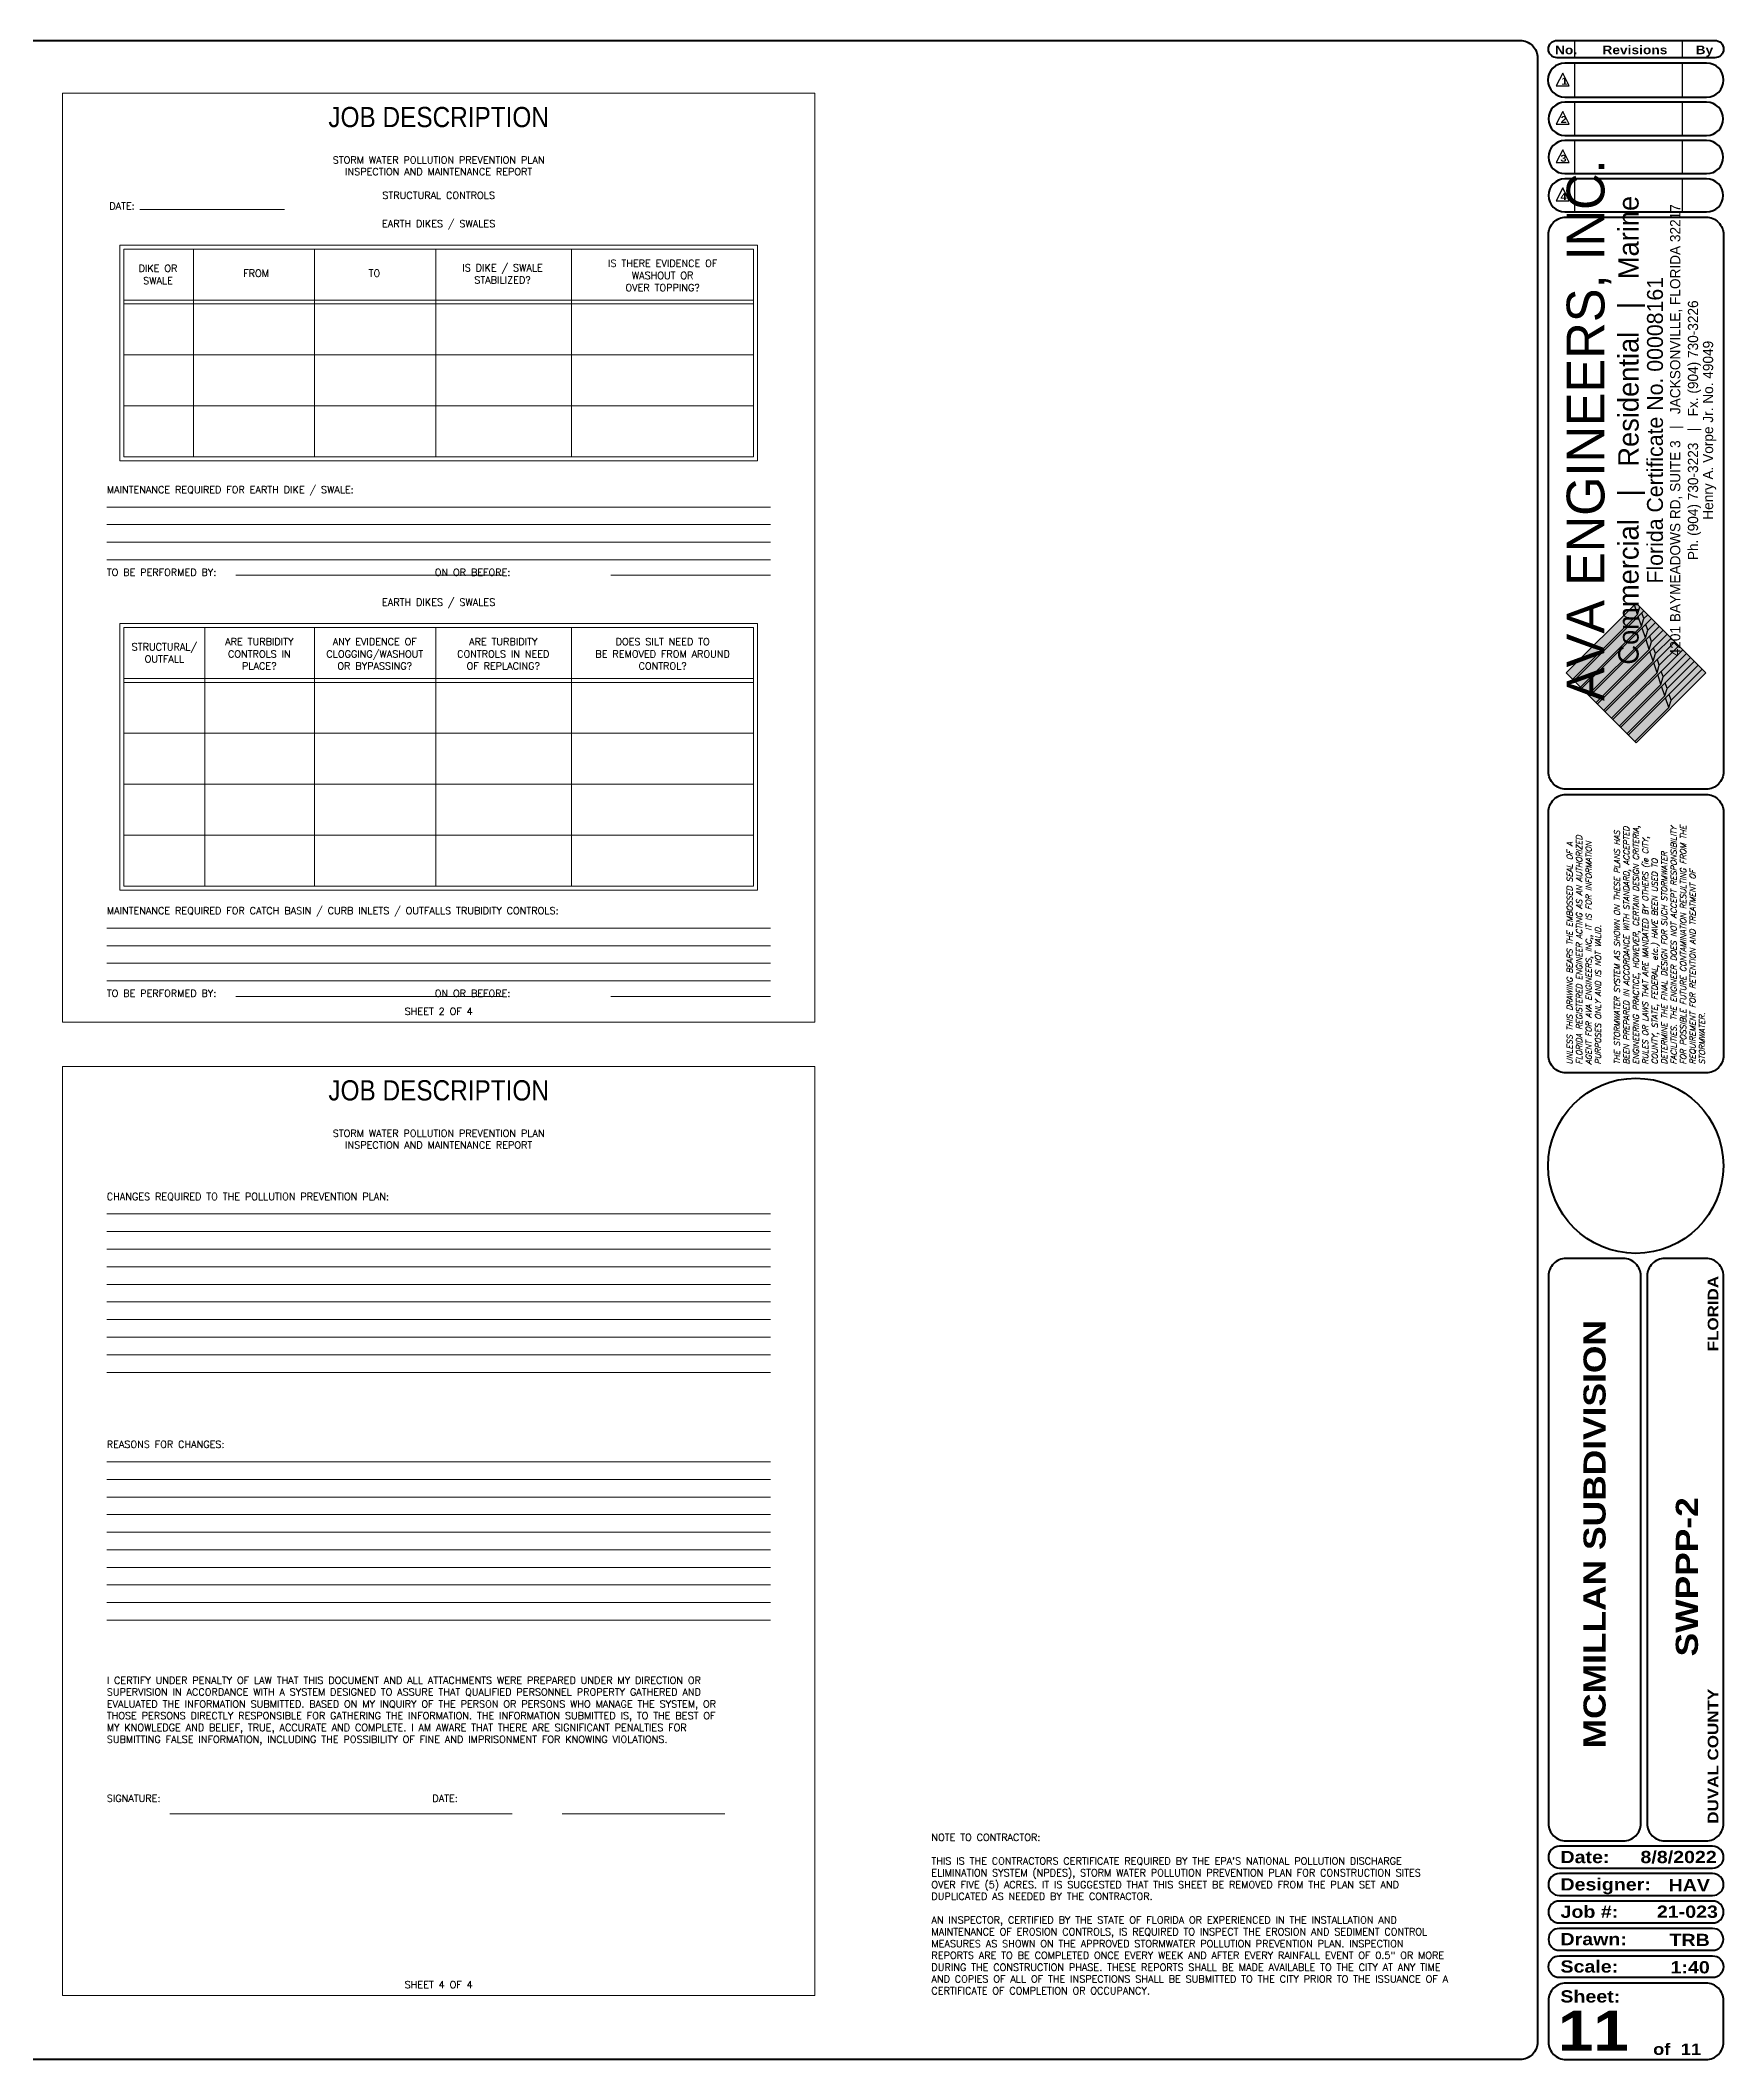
# Paper-space layout 'SWPPP-2' of a CAD drawing. Header units: feet, sheet in inches. Extents: x -12.3 to 22.7, y -7.6 to 15.2.
# Drawn here: x 3.64 to 22.66, y -7.6 to 15.23 of the extents above; entities that cross this region are included whole.
import ezdxf
from ezdxf.enums import TextEntityAlignment as Align

# ---------------------------------------------------------------- set-up
doc = ezdxf.new("R2010")
doc.units = ezdxf.units.FT
doc.header["$MEASUREMENT"] = 0
doc.layers.add('Border', color=118, linetype='Continuous', lineweight=70)
doc.layers.add('TBLK', color=7, linetype='Continuous')
doc.styles.add('AVA LOGO', font='')
doc.styles.add('L30', font='simplex.shx', dxfattribs={"oblique": 15, "height": 6})
doc.styles.add('PREVENT', font='SIMPLEX.shx', dxfattribs={"height": 0.08})
doc.styles.add('ROMAND', font='ariblk.ttf')
doc.styles.add('TB-LD', font='tb-ld.shx')
doc.styles.get('AVA LOGO').set_extended_font_data('Agency FB')

# ---------------------------------------------------------------- blocks, each defined once
blk = doc.blocks.new('A$Ca8f96253')
h = blk.add_hatch(color=8)
h.paths.add_polyline_path([(34.662, 4.305), (34.618, 4.348), (34.289, 4.019), (34.311, 3.953)])
h.paths.add_polyline_path([(34.245, 4.151), (34.267, 4.085), (34.574, 4.392), (34.53, 4.436)])
h.paths.add_polyline_path([(34.486, 4.48), (34.443, 4.524), (34.201, 4.283), (34.223, 4.217)])
h.paths.add_polyline_path([(34.399, 4.568), (34.355, 4.612), (34.157, 4.414), (34.179, 4.348)])
h.paths.add_polyline_path([(34.311, 4.656), (34.267, 4.7), (34.113, 4.546), (34.135, 4.48)])
h.paths.add_polyline_path([(34.223, 4.743), (34.179, 4.787), (34.07, 4.678), (34.091, 4.612)])
h.paths.add_polyline_path([(34.135, 4.831), (34.091, 4.875), (34.026, 4.809), (34.048, 4.743)])
h.paths.add_polyline_path([(34.004, 4.963), (33.982, 4.941), (34.004, 4.875), (34.048, 4.919)])
h.paths.add_polyline_path([(33.828, 3.558), (33.901, 3.485), (34.285, 3.869), (34.249, 3.979)])
h.paths.add_polyline_path([(33.74, 3.646), (33.813, 3.573), (34.241, 4.001), (34.205, 4.11)])
h.paths.add_polyline_path([(34.197, 4.132), (34.161, 4.242), (33.653, 3.734), (33.726, 3.661)])
h.paths.add_polyline_path([(34.153, 4.264), (34.117, 4.374), (33.565, 3.822), (33.638, 3.749)])
h.paths.add_polyline_path([(34.11, 4.396), (34.073, 4.505), (33.477, 3.91), (33.55, 3.836)])
h.paths.add_polyline_path([(33.389, 3.997), (33.462, 3.924), (34.066, 4.527), (34.029, 4.637)])
h.paths.add_polyline_path([(33.301, 4.085), (33.375, 4.012), (34.022, 4.659), (33.985, 4.769)])
h.paths.add_polyline_path([(33.978, 4.791), (33.941, 4.901), (33.214, 4.173), (33.287, 4.1)])
h.paths.add_polyline_path([(33.126, 4.261), (33.199, 4.187), (33.934, 4.922), (33.897, 5.032)])
h = blk.add_hatch(color=9)
h.paths.add_polyline_path([(34.285, 3.869), (34.311, 3.953), (34.289, 4.019), (34.249, 3.979)])
h.paths.add_polyline_path([(34.245, 4.151), (34.205, 4.11), (34.241, 4.001), (34.267, 4.085)])
h.paths.add_polyline_path([(34.201, 4.283), (34.161, 4.242), (34.197, 4.132), (34.223, 4.217)])
h.paths.add_polyline_path([(34.179, 4.348), (34.157, 4.414), (34.117, 4.374), (34.153, 4.264)])
h.paths.add_polyline_path([(34.113, 4.546), (34.073, 4.505), (34.11, 4.396), (34.135, 4.48)])
h.paths.add_polyline_path([(34.066, 4.527), (34.091, 4.612), (34.07, 4.678), (34.029, 4.637)])
h.paths.add_polyline_path([(34.026, 4.809), (33.985, 4.769), (34.022, 4.659), (34.048, 4.743)])
h.paths.add_polyline_path([(34.004, 4.875), (33.982, 4.941), (33.941, 4.901), (33.978, 4.791)])
h.paths.add_polyline_path([(33.96, 5.007), (33.916, 5.051), (33.897, 5.032), (33.934, 4.922)])
h = blk.add_hatch(color=255)
h.paths.add_polyline_path([(34.311, 3.953), (34.285, 3.869), (33.901, 3.485), (33.916, 3.471), (34.706, 4.261), (34.662, 4.305)])
h.paths.add_polyline_path([(34.618, 4.348), (34.574, 4.392), (34.267, 4.085), (34.241, 4.001), (33.813, 3.573), (33.828, 3.558)])
h.paths.add_polyline_path([(34.197, 4.132), (33.726, 3.661), (33.74, 3.646), (34.53, 4.436), (34.486, 4.48), (34.223, 4.217)])
h.paths.add_polyline_path([(34.179, 4.348), (34.153, 4.264), (33.638, 3.749), (33.653, 3.734), (34.443, 4.524), (34.399, 4.568)])
h.paths.add_polyline_path([(34.11, 4.396), (33.55, 3.836), (33.565, 3.822), (34.355, 4.612), (34.311, 4.656), (34.135, 4.48)])
h.paths.add_polyline_path([(34.066, 4.527), (33.462, 3.924), (33.477, 3.91), (34.267, 4.7), (34.223, 4.743), (34.091, 4.612)])
h.paths.add_polyline_path([(34.048, 4.743), (34.022, 4.659), (33.375, 4.012), (33.389, 3.997), (34.179, 4.787), (34.135, 4.831)])
h.paths.add_polyline_path([(34.091, 4.875), (34.048, 4.919), (34.004, 4.875), (33.978, 4.791), (33.287, 4.1), (33.301, 4.085)])
h.paths.add_polyline_path([(33.934, 4.922), (33.199, 4.187), (33.214, 4.173), (34.004, 4.963), (33.96, 5.007)])
for p, q in [((33.224, 11.213), (33.224, 11.41)), ((34.442, 11.213), (34.442, 11.41)), ((33.088, 11.041), (33.015, 10.895)), ((33.16, 10.895), (33.088, 11.041)), ((33.224, 10.77), (33.224, 11.154)), ((34.442, 10.77), (34.442, 11.154)), ((33.015, 10.895), (33.16, 10.895)), ((33.088, 10.608), (33.015, 10.462)), ((33.16, 10.462), (33.088, 10.608)), ((33.224, 10.337), (33.224, 10.711)), ((34.442, 10.337), (34.442, 10.711)), ((33.015, 10.462), (33.16, 10.462)), ((33.224, 9.904), (33.224, 10.278)), ((34.442, 9.904), (34.442, 10.278)), ((33.088, 10.175), (33.015, 10.029)), ((33.16, 10.029), (33.088, 10.175)), ((33.015, 10.029), (33.16, 10.029)), ((33.224, 9.472), (33.224, 9.845)), ((34.442, 9.472), (34.442, 9.844)), ((33.088, 9.742), (33.015, 9.596)), ((33.015, 9.596), (33.16, 9.596)), ((33.16, 9.596), (33.088, 9.742)), ((33.126, 4.261), (33.916, 5.051)), ((33.934, 4.922), (33.897, 5.032)), ((34.706, 4.261), (33.916, 5.051)), ((33.214, 4.173), (34.004, 4.963)), ((33.301, 4.085), (34.091, 4.875)), ((33.978, 4.791), (33.941, 4.901)), ((34.004, 4.875), (33.982, 4.941)), ((34.048, 4.743), (34.026, 4.809)), ((33.389, 3.997), (34.179, 4.787)), ((33.477, 3.91), (34.267, 4.7)), ((33.565, 3.822), (34.355, 4.612)), ((34.022, 4.659), (33.985, 4.769)), ((34.066, 4.527), (34.029, 4.637)), ((34.091, 4.612), (34.07, 4.678)), ((33.653, 3.734), (34.443, 4.524)), ((33.74, 3.646), (34.53, 4.436)), ((33.828, 3.558), (34.618, 4.348)), ((34.11, 4.396), (34.073, 4.505)), ((34.135, 4.48), (34.113, 4.546)), ((34.153, 4.264), (34.117, 4.374)), ((34.179, 4.348), (34.157, 4.414)), ((33.916, 3.471), (33.126, 4.261)), ((33.916, 3.471), (34.706, 4.261)), ((34.197, 4.132), (34.161, 4.242)), ((34.223, 4.217), (34.201, 4.283)), ((34.241, 4.001), (34.205, 4.11)), ((34.267, 4.085), (34.245, 4.151)), ((34.285, 3.869), (34.249, 3.979)), ((34.311, 3.953), (34.289, 4.019))]:
    blk.add_line(p, q)
for points in [[(33.199, 4.187), (33.934, 4.922), (33.96, 5.007)], [(33.287, 4.1), (33.978, 4.791), (34.004, 4.875), (34.048, 4.919)], [(33.375, 4.012), (34.022, 4.659), (34.048, 4.743), (34.135, 4.831)], [(33.462, 3.924), (34.066, 4.527), (34.091, 4.612), (34.223, 4.743)], [(33.55, 3.836), (34.11, 4.396), (34.135, 4.48), (34.311, 4.656)], [(33.638, 3.749), (34.153, 4.264), (34.179, 4.348), (34.399, 4.568)], [(33.726, 3.661), (34.197, 4.132), (34.223, 4.217), (34.486, 4.48)], [(33.813, 3.573), (34.241, 4.001), (34.267, 4.085), (34.574, 4.392)], [(33.901, 3.485), (34.285, 3.869), (34.311, 3.953), (34.662, 4.305)]]:
    blk.add_lwpolyline(points)
at = {"layer": 'Border'}
for points in [[(32.803, 11.212), (32.803, -11.212, -0.414214), (32.605, -11.41), (1.498, -11.41, -0.414214), (1.3, -11.212), (1.3, 11.212, -0.414214), (1.498, 11.41), (32.605, 11.41, -0.414214)], [(33.025, 11.213, -1), (33.025, 11.41), (34.807, 11.41, -1), (34.807, 11.213)], [(33.113, 10.77), (34.714, 10.77, 1), (34.714, 11.154), (33.113, 11.154, 1)], [(33.113, 10.711, 1), (33.113, 10.337), (34.714, 10.337, 1), (34.714, 10.711)], [(33.113, 10.278, 1), (33.113, 9.904), (34.714, 9.904, 1), (34.714, 10.278)], [(34.714, 9.845), (33.113, 9.845, 1), (33.113, 9.472), (34.714, 9.472, 1)], [(32.926, 9.214, -0.414214), (33.124, 9.412), (34.708, 9.412, -0.414214), (34.905, 9.214), (34.905, 3.145, -0.414214), (34.708, 2.947), (33.124, 2.947, -0.414214), (32.926, 3.145)], [(33.124, -0.259, -0.414214), (32.926, -0.061), (32.926, 2.689, -0.414214), (33.124, 2.887), (34.708, 2.887, -0.414214), (34.905, 2.689), (34.905, -0.061, -0.414214), (34.708, -0.259)], [(33.971, -8.741), (33.971, -2.555, 0.414214), (33.773, -2.357), (33.124, -2.357, 0.414214), (32.926, -2.555), (32.926, -8.741, 0.414214), (33.124, -8.939), (33.773, -8.939, 0.414214)], [(34.24, -2.357, 0.414214), (34.042, -2.555), (34.042, -8.741, 0.414214), (34.24, -8.939), (34.708, -8.939, 0.414214), (34.905, -8.741), (34.905, -2.555, 0.414214), (34.708, -2.357)], [(34.781, -9.247, 1), (34.781, -8.999), (33.05, -8.999, 1), (33.05, -9.247)], [(34.781, -9.556, 1), (34.781, -9.308), (33.05, -9.308, 1), (33.05, -9.556)], [(34.781, -9.866, 1), (34.781, -9.618), (33.05, -9.618, 1), (33.05, -9.866)], [(34.781, -10.175, 1), (34.781, -9.928), (33.05, -9.928, 1), (33.05, -10.175)], [(33.05, -10.484, -1), (33.05, -10.237), (34.781, -10.237, -1), (34.781, -10.484)], [(34.905, -10.744, 0.414214), (34.708, -10.546), (33.124, -10.546, 0.414214), (32.926, -10.744), (32.926, -11.212, 0.414214), (33.124, -11.41), (34.708, -11.41, 0.414214), (34.905, -11.212)]]:
    blk.add_lwpolyline(points, format="xyb", close=True, dxfattribs=at)
blk.add_circle((33.913, -1.309), 0.99, dxfattribs=at)
at = {"style": 'ROMAND'}
for s, height, p in [('No.', 0.0972, (33, 11.253)), ('Revisions', 0.0972, (33.536, 11.254)), ('By', 0.0972, (34.589, 11.254)), ('1', 0.0777, (33.073, 10.911)), ('2', 0.0777, (33.065, 10.477)), ('3', 0.0777, (33.062, 10.039)), ('4', 0.0777, (33.062, 9.606)), ('Date:', 0.1385, (33.062, -9.19)), ('Designer:', 0.1385, (33.062, -9.499)), ('Job #:', 0.1385, (33.063, -9.808)), ('Drawn:', 0.1385, (33.062, -10.118)), ('Scale:', 0.1385, (33.062, -10.427)), ('Sheet:', 0.1385, (33.061, -10.765)), ('of', 0.1286, (34.109, -11.357)), ('11', 0.1286, (34.422, -11.357))]:
    blk.add_text(s, height=height, dxfattribs=at).set_placement(p)
at = {"style": 'AVA LOGO'}
for s, height, p in [('AVA ENGINEERS, INC.', 0.4268, (33.559, 7.004)), ('Commercial   |   Residential   |   Marine', 0.23047, (33.945, 7.004)), ('4201 BAYMEADOWS RD, SUITE 3   |   JACKSONVILLE, FLORIDA 32217', 0.11524, (34.416, 7.004)), ('Florida Certificate No. 00008161', 0.18, (34.22, 7.004)), ('Ph. (904) 730-3223   |   Fx. (904) 730-3226', 0.11524, (34.617, 7.004)), ('Henry A. Vorpe Jr. No. 49049', 0.11524, (34.787, 7.004))]:
    blk.add_text(s, height=height, rotation=90, dxfattribs=at).set_placement(p, align=Align.CENTER)
at = {"style": 'ROMAND'}
blk.add_text('FLORIDA', height=0.12, rotation=90, dxfattribs=at).set_placement((34.846, -2.553), align=Align.RIGHT)
for s, height, p in [('MCMILLAN SUBDIVISION', 0.25, (33.572, -7.893)), ('DUVAL COUNTY', 0.12, (34.846, -8.744))]:
    blk.add_text(s, height=height, rotation=90, dxfattribs=at).set_placement(p)
for s, p in [('8/8/2022', (34.828, -9.19)), ('HAV', (34.751, -9.508)), ('21-023', (34.841, -9.808)), ('TRB', (34.749, -10.127)), ('1:40', (34.749, -10.436))]:
    blk.add_text(s, height=0.1385, dxfattribs=at).set_placement(p, align=Align.RIGHT)
at = {"insert": (33.134, -0.165), "char_height": 0.065, "attachment_point": 1, "rotation": 90, "line_spacing_factor": 0.985714, "style": 'L30'}
blk.add_mtext_dynamic_manual_height_columns('UNLESS THIS DRAWING BEARS THE EMBOSSED SEAL OF A FLORIDA REGISTERED ENGINEER ACTING AS AN AUTHORIZED AGENT FOR AVA ENGINEERS, INC,, IT IS FOR INFORMATION PURPOSES ONLY AND IS NOT VALID.\\P\\PTHE STORMWATER SYSTEM AS SHOWN ON THESE PLANS HAS BEEN PREPARED IN ACCORDANCE WITH STANDARD, ACCEPTED ENGINEERING PRACTICE, HOWEVER, CERTAIN DESIGN CRITERIA, RULES OR LAWS THAT ARE MANDATED BY OTHERS (ie CITY, COUNTY, STATE, FEDERAL, etc.) HAVE BEEN USED TO DETERMINE THE FINAL DESIGN FOR SUCH STORMWATER FACILITIES. THE ENGINEER DOES NOT ACCEPT RESPONSIBILITY FOR POSSIBLE FUTURE CONTAMINATION RESULTING FROM THE REQUIREMENT FOR RETENTION AND TREATMENT OF STORMWATER.', width=2.97366, gutter_width=30, heights=[210.531], dxfattribs=at)

psp = doc.layouts.new('SWPPP-2')

# ---------------------------------------------------------------- linework, layer by layer
at = {"layer": 'TBLK', "lineweight": 0}
for p, q in [((3.89, 14.628), (12.39, 14.628)), ((3.89, 14.628), (3.89, 4.128)), ((12.39, 14.628), (12.39, 4.128)), ((4.764, 13.314), (6.397, 13.314)), ((4.539, 10.475), (4.539, 12.911)), ((4.539, 12.911), (11.741, 12.911)), ((4.584, 10.52), (4.584, 12.866)), ((4.584, 12.866), (11.696, 12.866)), ((5.368, 10.52), (5.368, 12.866)), ((6.738, 10.52), (6.738, 12.866)), ((8.107, 10.52), (8.107, 12.866)), ((9.64, 10.52), (9.64, 12.866)), ((11.696, 12.866), (11.696, 10.52)), ((11.741, 12.911), (11.741, 10.475)), ((4.584, 12.291), (11.696, 12.291)), ((4.584, 12.246), (11.696, 12.246)), ((4.584, 11.671), (11.696, 11.671)), ((4.584, 11.095), (11.696, 11.095)), ((4.584, 10.52), (11.696, 10.52)), ((4.539, 10.475), (11.741, 10.475)), ((4.39, 9.951), (11.89, 9.951)), ((4.39, 9.752), (11.89, 9.752)), ((4.39, 9.553), (11.89, 9.553)), ((4.39, 9.355), (11.89, 9.355)), ((5.85, 9.18), (8.862, 9.18)), ((10.084, 9.18), (11.89, 9.18)), ((4.539, 5.623), (4.539, 8.634)), ((4.539, 8.634), (11.741, 8.634)), ((4.584, 5.668), (4.584, 8.589)), ((4.584, 8.589), (11.696, 8.589)), ((5.497, 5.668), (5.497, 8.589)), ((6.738, 5.668), (6.738, 8.589)), ((8.107, 5.668), (8.107, 8.589)), ((9.64, 5.668), (9.64, 8.589)), ((11.696, 8.589), (11.696, 5.668)), ((11.741, 8.634), (11.741, 5.623)), ((4.584, 8.014), (11.696, 8.014)), ((4.584, 7.969), (11.696, 7.969)), ((4.584, 7.394), (11.696, 7.394)), ((4.584, 6.819), (11.696, 6.819)), ((4.584, 6.243), (11.696, 6.243)), ((4.539, 5.623), (11.741, 5.623)), ((4.584, 5.668), (11.696, 5.668)), ((4.39, 5.192), (11.89, 5.192)), ((4.39, 4.993), (11.89, 4.993)), ((4.39, 4.795), (11.89, 4.795)), ((4.39, 4.596), (11.89, 4.596)), ((5.85, 4.421), (8.862, 4.421)), ((10.084, 4.421), (11.89, 4.421)), ((3.89, 4.128), (12.39, 4.128)), ((3.89, 3.628), (3.89, -6.872)), ((3.89, 3.628), (12.39, 3.628)), ((12.39, 3.628), (12.39, -6.872)), ((4.39, 1.962), (11.89, 1.962)), ((4.39, 1.763), (11.89, 1.763)), ((4.39, 1.564), (11.89, 1.564)), ((4.39, 1.365), (11.89, 1.365)), ((4.39, 1.166), (11.89, 1.166)), ((4.39, 0.967), (11.89, 0.967)), ((4.39, 0.769), (11.89, 0.769)), ((4.39, 0.57), (11.89, 0.57)), ((4.39, 0.371), (11.89, 0.371)), ((4.39, 0.172), (11.89, 0.172)), ((4.39, -0.839), (11.89, -0.839)), ((4.39, -1.038), (11.89, -1.038)), ((4.39, -1.237), (11.89, -1.237)), ((4.39, -1.435), (11.89, -1.435)), ((4.39, -1.634), (11.89, -1.634)), ((4.39, -1.833), (11.89, -1.833)), ((4.39, -2.032), (11.89, -2.032)), ((4.39, -2.231), (11.89, -2.231)), ((4.39, -2.429), (11.89, -2.429)), ((4.39, -2.628), (11.89, -2.628)), ((5.104, -4.818), (8.97, -4.818)), ((9.535, -4.818), (11.374, -4.818)), ((3.89, -6.872), (12.39, -6.872))]:
    psp.add_line(p, q, dxfattribs=at)

# ---------------------------------------------------------------- block references
at = {"layer": 'TBLK'}
psp.add_blockref('A$Ca8f96253', (-12.246, 3.815), dxfattribs=at)

# ---------------------------------------------------------------- texts
at = {"lineweight": 0, "style": 'ROMAND'}
psp.add_text('SWPPP-2', height=0.25, rotation=90, dxfattribs=at).set_placement((22.244, -2.139), align=Align.MIDDLE)
at = {"style": 'ROMAND'}
psp.add_text('11', height=0.45, dxfattribs=at).set_placement((21.187, -7.494), align=Align.CENTER)
at = {"layer": 'TBLK', "lineweight": 0, "style": 'TB-LD', "width": 0.9}
for p in [(8.14, 14.359), (8.14, 3.359)]:
    psp.add_text('JOB DESCRIPTION', height=0.22863, dxfattribs=at).set_placement(p, align=Align.MIDDLE)
at = {"layer": 'TBLK', "lineweight": 0, "style": 'PREVENT'}
psp.add_text('DATE:', height=0.08, dxfattribs=at).set_placement((4.418, 13.313))
for s, p in [('EARTH DIKES / SWALES', (8.14, 13.153)), ('DIKE OR', (4.969, 12.648)), ('FROM', (6.077, 12.594)), ('TO', (7.414, 12.594)), ('IS DIKE / SWALE', (8.862, 12.655)), ('STABILIZED?', (8.862, 12.518)), ('IS THERE EVIDENCE OF', (10.671, 12.705)), ('WASHOUT OR', (10.671, 12.568)), ('SWALE', (4.969, 12.511)), ('OVER TOPPING?', (10.671, 12.431)), ('EARTH DIKES / SWALES', (8.14, 8.876)), ('ARE TURBIDITY', (6.114, 8.429)), ('ANY EVIDENCE OF', (7.418, 8.429)), ('ARE TURBIDITY', (8.87, 8.429)), ('DOES SILT NEED TO', (10.671, 8.429)), ('STRUCTURAL/', (5.041, 8.371)), ('OUTFALL', (5.041, 8.234)), ('CONTROLS IN', (6.114, 8.291)), ('CLOGGING/WASHOUT', (7.418, 8.291)), ('CONTROLS IN NEED', (8.87, 8.291)), ('BE REMOVED FROM AROUND', (10.671, 8.291)), ('PLACE?', (6.114, 8.154)), ('OR BYPASSING?', (7.418, 8.154)), ('OF REPLACING?', (8.87, 8.154)), ('CONTROL?', (10.671, 8.154)), ('SHEET 2 OF 4', (8.14, 4.252)), ('SHEET 4 OF 4', (8.14, -6.748))]:
    psp.add_text(s, height=0.08, dxfattribs=at).set_placement(p, align=Align.MIDDLE_CENTER)
at = {"layer": 'TBLK', "lineweight": 0, "char_height": 0.08, "style": 'PREVENT'}
for s, insert, width, attachment_point in [('STORM WATER POLLUTION PREVENTION PLAN\\PINSPECTION AND MAINTENANCE REPORT\\P\\PSTRUCTURAL CONTROLS', (8.14, 13.914), 7.5, 2), ('MAINTENANCE REQUIRED FOR EARTH DIKE / SWALE:\\P\\P\\P\\P\\P\\P\\PTO BE PERFORMED BY:                                             ON OR BEFORE:', (4.39, 10.188), 7.5, 1), ('MAINTENANCE REQUIRED FOR CATCH BASIN / CURB INLETS / OUTFALLS TRUBIDITY CONTROLS:\\P\\P\\P\\P\\P\\P\\PTO BE PERFORMED BY:                                             ON OR BEFORE:', (4.39, 5.429), 7.5, 1), ('STORM WATER POLLUTION PREVENTION PLAN\\PINSPECTION AND MAINTENANCE REPORT', (8.14, 2.914), 7.5, 2), ('CHANGES REQUIRED TO THE POLLUTION PREVENTION PLAN:\\P\\P\\P\\P\\P\\P\\P\\P\\P\\P\\P\\P\\P\\P\\P\\P\\P\\P\\P\\P\\PREASONS FOR CHANGES:\\P\\P\\P\\P\\P\\P\\P\\P\\P\\P\\P\\P\\P\\P\\P\\P\\P\\P\\P\\PI CERTIFY UNDER PENALTY OF LAW THAT THIS DOCUMENT AND ALL ATTACHMENTS WERE PREPARED UNDER MY DIRECTION OR SUPERVISION IN ACCORDANCE WITH A SYSTEM DESIGNED TO ASSURE THAT QUALIFIED PERSONNEL PROPERTY GATHERED AND EVALUATED THE INFORMATION SUBMITTED. BASED ON MY INQUIRY OF THE PERSON OR PERSONS WHO MANAGE THE SYSTEM, OR THOSE PERSONS DIRECTLY RESPONSIBLE FOR GATHERING THE INFORMATION. THE INFORMATION SUBMITTED IS, TO THE BEST OF MY KNOWLEDGE AND BELIEF, TRUE, ACCURATE AND COMPLETE. I AM AWARE THAT THERE ARE SIGNIFICANT PENALTIES FOR SUBMITTING FALSE INFORMATION, INCLUDING THE POSSIBILITY OF FINE AND IMPRISONMENT FOR KNOWING VIOLATIONS.\\P\\P\\P\\P\\PSIGNATURE:                                                        DATE:', (4.39, 2.199), 7.5, 1), ('NOTE TO CONTRACTOR:\\P\\PTHIS IS THE CONTRACTORS CERTIFICATE REQUIRED BY THE EPA\'S NATIONAL POLLUTION DISCHARGE ELIMINATION SYSTEM (NPDES), STORM WATER POLLUTION PREVENTION PLAN FOR CONSTRUCTION SITES OVER FIVE (5) ACRES. IT IS SUGGESTED THAT THIS SHEET BE REMOVED FROM THE PLAN SET AND DUPLICATED AS NEEDED BY THE CONTRACTOR.\\P\\PAN INSPECTOR, CERTIFIED BY THE STATE OF FLORIDA OR EXPERIENCED IN THE INSTALLATION AND MAINTENANCE OF EROSION CONTROLS, IS REQUIRED TO INSPECT THE EROSION AND SEDIMENT CONTROL MEASURES AS SHOWN ON THE APPROVED STORMWATER POLLUTION PREVENTION PLAN. INSPECTION REPORTS ARE TO BE COMPLETED ONCE EVERY WEEK AND AFTER EVERY RAINFALL EVENT OF 0.5" OR MORE DURING THE CONSTRUCTION PHASE. THESE REPORTS SHALL BE MADE AVAILABLE TO THE CITY AT ANY TIME AND COPIES OF ALL OF THE INSPECTIONS SHALL BE SUBMITTED TO THE CITY PRIOR TO THE ISSUANCE OF A CERTIFICATE OF COMPLETION OR OCCUPANCY.', (13.708, -5.044), 6.3416, 1)]:
    psp.add_mtext(s, dxfattribs=dict(at, insert=insert, width=width, attachment_point=attachment_point))

doc.saveas('drawing.dxf')
